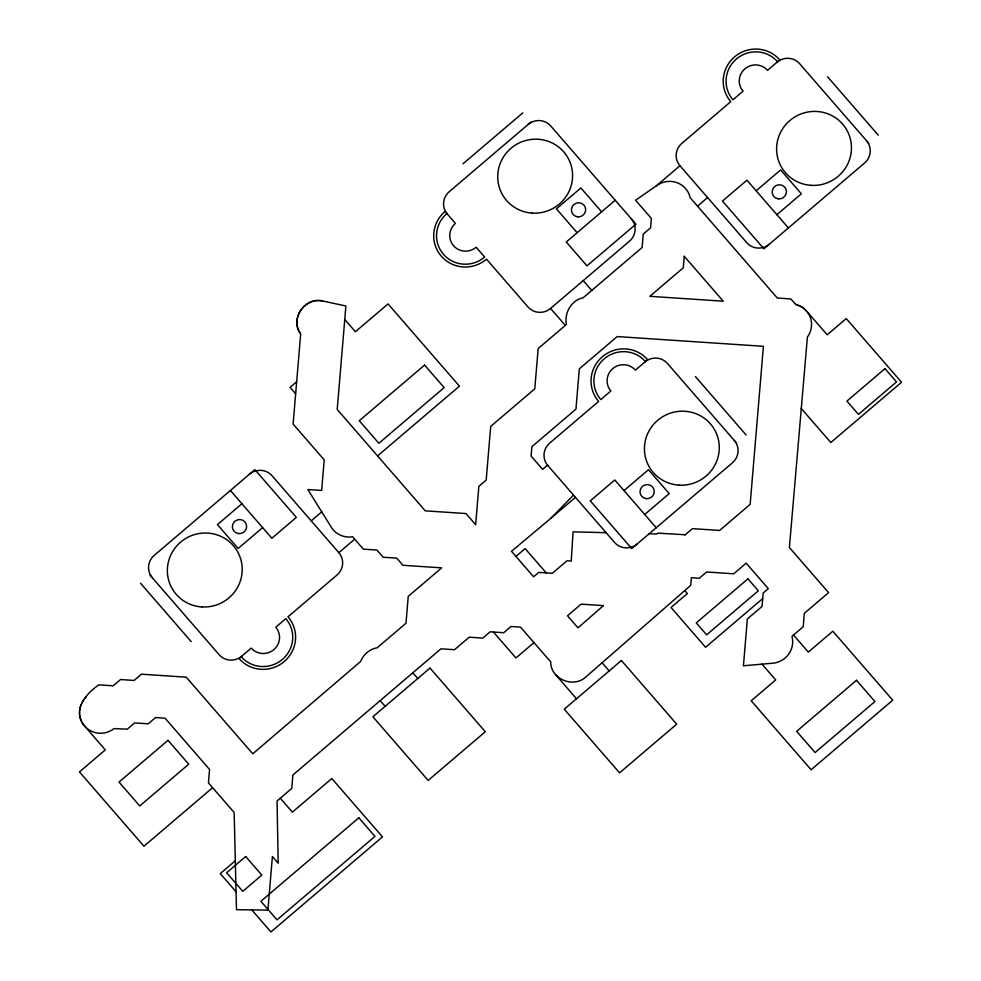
<?xml version="1.0" encoding="UTF-8"?>
<svg xmlns="http://www.w3.org/2000/svg" width="981" height="981" viewBox="0 0 981 981"><rect width="100%" height="100%" fill="white"/><g stroke="black" fill="none" stroke-linecap="round" stroke-linejoin="round"><path stroke-width="1.47" d="M79.522 712.341L79.547 713.371M79.559 711.299L79.633 710.269M296.961 321.915L296.973 322.957M296.998 320.873L297.084 319.843M300.676 333.932L293.111 424.062L324.208 459.881L321.645 490.451L307.875 489.544L331.235 527.165C335.576 534.302 344.417 538.189 352.608 536.766L363.375 549.152L376.937 550.059L383.154 557.22L396.716 558.115L402.933 565.277L441.695 567.864L408.231 596.387L405.987 623.229L377.17 647.779L375.882 648.024A21.472 21.055 -26.7 0 0 360.714 661.402L252.767 753.8L186.231 677.172L141.448 674.192L134.103 680.446L120.54 679.551L113.195 685.805L98.897 684.861C85.273 693.837 71.196 712.034 85.396 726.909A21.472 21.055 -26.7 0 0 114.041 728.589L127.309 729.165L134.655 722.911L148.217 723.806L155.562 717.552L165.041 718.178L209.554 769.46L208.438 782.887L234.152 812.513L236.482 909.694L267.899 910.123L272.399 856.56L278.175 863.206L277.071 800.95L291.762 788.43L292.89 775.002L440.972 648.809L454.534 649.704L469.225 637.184L482.787 638.091L490.132 631.825L503.694 632.733L511.04 626.467L520.519 627.104L550.733 661.905C550.451 679.293 573.885 688.674 586.135 676.706L690.734 585.35L691.384 577.723L699.245 578.25L706.59 571.984L733.714 573.799L746.173 563.18L768.307 588.637L763.181 593.002L762.053 606.43L747.363 618.95L743.426 665.792L772.869 663.193A21.472 21.055 -26.7 0 0 792.366 638.19L791.949 636.338L803.218 626.736L804.334 613.309L828.589 592.647L789.398 547.508L807.4 337.084A21.472 21.055 -26.7 0 0 807.289 311.909L802.826 307.605L795.53 304.306L790.882 298.96L777.32 298.052L690.17 197.684L689.68 195.844A21.472 21.055 -26.7 0 0 657.209 185.262L635.578 200.222L651.384 218.432L650.599 227.813L643.254 234.067L642.126 247.494L583.07 297.819C571.261 300.211 564.149 312.964 566.417 324.478L538.164 348.562L534.78 388.832L490.708 426.392L486.196 480.089L478.851 486.343L475.638 524.7L465.963 513.553L425.264 510.843L337.206 409.433L345.888 305.986L323.19 301.106C304.907 295.759 289.665 320.272 300.456 333.626M79.78 709.238L79.952 708.208M297.218 318.813L297.415 317.795M80.197 707.203L80.479 706.197M297.648 316.777L297.942 315.784M80.81 705.204L81.19 704.235M298.273 314.791L298.665 313.822M81.631 703.291L82.097 702.347M299.095 312.865L299.573 311.946M300.1 311.038L300.664 310.155M82.625 701.452L83.189 700.569M301.277 309.309L301.927 308.488M83.802 699.711L84.44 698.889M302.626 307.691L303.35 306.943M85.139 698.092L85.862 697.332M573.48 495.123L550.917 518.25L511.506 551.297L533.615 576.767L538.753 572.389L552.315 573.296L567.006 560.776L571.236 561.058L573.063 531.861L606.099 532.683M304.122 306.219L304.919 305.532M462.934 163.864L522.787 112.864M530.844 122.147L449.224 191.7A16.101 15.794 -26.7 0 0 447.348 214.079M296.654 381.781L290.094 387.385L295.649 393.786M241.915 503.744L217.426 524.614L238.15 548.489L262.638 527.619M615.222 200.247L566.258 241.988L586.981 265.863L635.958 224.134L550.733 125.973A16.101 15.794 -26.7 0 0 528.121 124.464M656.301 185.887L679.943 165.74A16.101 15.794 -26.7 0 1 681.832 143.361L730.796 101.632A32.214 31.588 -26.7 0 1 734.548 56.886A32.214 31.588 -26.7 0 1 779.772 59.89L767.522 70.325A16.101 15.794 -26.7 0 0 744.922 68.817A16.101 15.794 -26.7 0 0 743.046 91.196L732.979 99.768A29.344 28.78 -26.7 0 1 736.4 59.007A29.344 28.78 -26.7 0 1 777.59 61.742M377.575 455.92L459.439 386.146L388.035 303.914L355.38 331.737L344.76 319.487M446.882 213.551A29.344 28.78 -26.7 0 0 443.461 254.312A29.344 28.78 -26.7 0 0 484.663 257.059L476.141 247.237A16.101 15.794 -26.7 0 1 453.529 245.728A16.101 15.794 -26.7 0 1 455.405 223.361L445.043 211.418A32.214 31.588 -26.7 0 0 441.291 256.164A32.214 31.588 -26.7 0 0 486.502 259.18L527.962 306.93A16.101 15.794 -26.7 0 0 550.574 308.439L629.471 241.191A16.101 15.794 -26.7 0 0 631.347 218.824M311.198 520.85L321.743 511.874M697.528 206.145L707.595 197.573M756.155 190.804L780.643 169.934L801.367 193.809L776.878 214.68M241.203 656.681A29.344 28.78 -26.7 0 0 282.393 659.416A29.344 28.78 -26.7 0 0 285.814 618.655L275.747 627.227A16.101 15.794 -26.7 0 1 273.871 649.606A16.101 15.794 -26.7 0 1 251.271 648.098L239.021 658.533A32.214 31.588 -26.7 0 0 284.245 661.537A32.214 31.588 -26.7 0 0 287.997 616.791L336.961 575.062A16.101 15.794 -26.7 0 0 338.85 552.683L354.705 539.17M212.607 787.694L143.949 846.211L79.461 771.924L105.298 749.901L84.305 725.682M550.942 518.226L575.43 497.367M515.945 556.411L525.129 548.587L546.233 572.892M623.99 490.598L648.478 469.727L669.201 493.602L644.725 514.473M235.305 860.766L220.271 873.581L236.053 891.766M533.971 642.604L515.945 657.957L493.455 632.046M649.152 533.774L656.963 533.971L657.895 533.161L685.29 534.755L692.463 528.624L719.6 530.439L750.146 504.393L763.414 346.305L617.221 336.569L579.317 368.868L575.945 409.138L531.874 446.698L531.077 456.079L542.628 469.384L547.545 465.19L614.584 542.468A16.101 15.794 -26.7 0 0 637.196 543.965M762.703 598.582L705.572 647.276L671.029 607.472L687.35 593.566L684.75 590.587M305.753 304.895L306.612 304.294M307.507 303.73L308.426 303.215M309.358 302.737L310.327 302.307M311.308 301.927L312.301 301.596M313.319 301.314L314.349 301.081M315.379 300.897L316.422 300.762M317.464 300.676L318.518 300.652M319.561 300.664L320.615 300.738M684.603 534.682L685.29 534.755M321.645 300.86L322.688 301.02M795.665 304.343L796.67 304.625M797.663 304.944L798.632 305.324M799.589 305.729L800.508 306.207M801.416 306.71L802.299 307.274M803.145 307.862L803.966 308.5M804.751 309.174L805.499 309.886M806.21 310.634L827.216 334.803L846.26 318.58L901.539 382.247L830.809 442.529L801.085 408.292M827.608 76.825L878.277 135.182M868.761 143.3L799.662 63.716A16.101 15.794 -26.7 0 0 777.05 62.208M788.405 227.948L746.933 180.185L722.457 201.056L763.917 248.806L864.58 163.018A16.101 15.794 -26.7 0 0 866.456 140.651M679.943 165.74L746.749 242.675A16.101 15.794 -26.7 0 0 769.362 244.171M601.623 211.847L580.887 187.972L556.411 208.83L577.135 232.718M695.443 376.618L746.112 434.975M736.596 443.093L667.497 363.51A16.101 15.794 -26.7 0 0 644.885 362.001M583.217 280.615L591.739 290.425M550.574 308.439L565.314 325.41M793.506 635.001L808.344 652.095L832.832 631.224L892.722 700.201L811.103 769.766L751.213 700.79L775.701 679.919L762.004 664.149M656.24 527.741L614.78 479.979L590.292 500.85L631.752 548.6L732.415 462.811A16.101 15.794 -26.7 0 0 734.291 440.444M602.089 662.776L609.164 670.93M555.786 674.879L576.521 698.754M338.85 552.683L272.044 475.748A16.101 15.794 -26.7 0 0 249.444 474.252M412.817 672.794L417.783 678.509M230.388 490.475L271.86 538.238L296.336 517.367L254.876 469.605L154.213 555.405A16.101 15.794 -26.7 0 0 152.337 577.772M380.174 700.618L385.128 706.332M150.032 575.124L219.131 654.707A16.101 15.794 -26.7 0 0 241.743 656.215M140.516 583.229L191.185 641.599M280.272 798.215L292.363 812.145L331.811 778.522L382.492 836.891L270.94 931.95L251.798 909.902M83.667 724.873L83.066 724.027M299.904 332.755L299.401 331.86M82.514 723.156L81.999 722.261M298.935 330.928L298.518 329.984M81.533 721.342L81.104 720.397M298.15 329.027L297.832 328.034M80.736 719.441L80.417 718.46M297.562 327.041L297.341 326.035M80.148 717.454L79.915 716.449M297.169 325.018L297.047 323.988M79.743 715.431L79.62 714.401M547.79 465.521A16.101 15.794 -26.7 0 1 549.667 443.154L598.631 401.425A32.214 31.588 -26.7 0 1 602.395 356.679A32.214 31.588 -26.7 0 1 647.607 359.684L635.369 370.119A16.101 15.794 -26.7 0 0 612.757 368.611A16.101 15.794 -26.7 0 0 610.881 390.99L600.813 399.561A29.344 28.78 -26.7 0 1 604.235 358.801A29.344 28.78 -26.7 0 1 645.424 361.535M684.26 256.299L683.291 267.801L649.827 296.323L723.255 301.204L684.26 256.299M603.438 605.62L577.981 627.852L567.484 615.761L581.12 604.137L603.438 605.62M424.577 365.079L359.279 420.726L378.862 443.277L444.16 387.63L424.577 365.079M167.996 740.324L119.02 782.053L139.756 805.941L188.72 764.199L167.996 740.324M430.021 668.073L372.89 716.768L428.17 780.435L485.301 731.74L430.021 668.073M245.691 856.523L226.648 872.759L242.773 891.324L261.817 875.101L245.691 856.523M885.009 368.648L846.91 401.106L858.436 414.374L896.524 381.916L885.009 368.648M358.825 817.811L260.885 901.281L277.01 919.859L374.95 836.388L358.825 817.811M621.414 660.495L564.271 709.189L619.563 772.856L676.694 724.162L621.414 660.495M747.939 578.851L696.252 622.898L706.614 634.842L758.313 590.783L747.939 578.851M856.499 680.299L796.646 731.311L815.076 752.525L874.929 701.525L856.499 680.299M646.32 498.642A7.161 7.014 -26.7 0 0 653.689 488.734A7.161 7.014 -26.7 0 0 641.415 487.52A7.161 7.014 -26.7 0 0 646.32 498.642M678.754 485.117A37.572 36.849 -26.7 0 0 715.713 431.898A37.572 36.849 -26.7 0 0 651.102 427.593A37.572 36.849 -26.7 0 0 678.754 485.117M238.665 533.59A7.161 7.014 -26.7 0 0 246.035 523.682A7.161 7.014 -26.7 0 0 233.772 522.468A7.161 7.014 -26.7 0 0 238.665 533.59M201.669 606.92A37.572 36.849 -26.7 0 0 238.628 553.701A37.572 36.849 -26.7 0 0 174.017 549.409A37.572 36.849 -26.7 0 0 201.669 606.92M778.485 198.861A7.161 7.014 -26.7 0 0 785.855 188.941A7.161 7.014 -26.7 0 0 773.58 187.727A7.161 7.014 -26.7 0 0 778.485 198.861M810.919 185.323A37.572 36.849 -26.7 0 0 847.878 132.104A37.572 36.849 -26.7 0 0 783.267 127.8A37.572 36.849 -26.7 0 0 810.919 185.323M577.735 216.826A7.161 7.014 -26.7 0 0 585.093 206.917A7.161 7.014 -26.7 0 0 572.83 205.691A7.161 7.014 -26.7 0 0 577.735 216.826M532.058 213.085A37.572 36.849 -26.7 0 0 569.005 159.866A37.572 36.849 -26.7 0 0 504.393 155.574A37.572 36.849 -26.7 0 0 532.058 213.085"/></g></svg>
